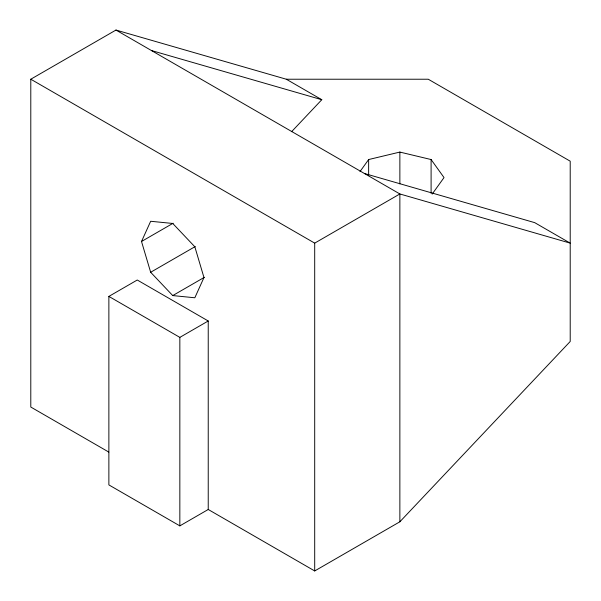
<?xml version="1.0" encoding="UTF-8"?>
<svg xmlns="http://www.w3.org/2000/svg" width="601" height="601" viewBox="0 0 601 601"><rect width="100%" height="100%" fill="white"/><g stroke="black" fill="none" stroke-linecap="round" stroke-linejoin="round"><path stroke-width="0.9" d="M141.513 241.489L150.663 221.273L172.742 223.459L194.829 246.771L203.972 277.549L194.829 297.773L172.742 295.579L150.663 272.268L141.513 241.489L173.148 223.226M360.014 171.563L368.638 159.543L399.868 152.076L431.097 159.543L444.026 177.573L432.172 194.1M291.583 131.694L321.79 99.713L286.301 79.227L115.963 30.05L30.794 79.219L30.794 407.042L108.811 452.087M208.231 509.483L208.231 320.987L137.261 280.013L108.871 296.406L108.871 484.902L179.842 525.875L208.231 509.483L314.699 570.95L399.868 521.781L570.206 341.481L570.206 161.181L428.258 79.227L286.301 79.227M150.663 272.268L195.272 246.515M172.742 295.579L204.378 277.316M30.794 79.219L314.699 243.127L399.868 193.958L570.206 243.135L534.717 222.648L364.379 173.471M108.871 296.406L179.842 337.379L208.231 320.987M151.452 50.537L321.79 99.713M115.963 30.05L399.868 193.958L399.868 521.781M431.097 159.543L431.097 193.259M399.868 152.076L399.868 183.921M368.638 159.543L368.638 175.462M314.699 243.127L314.699 570.95M179.842 337.379L179.842 525.875"/></g></svg>
